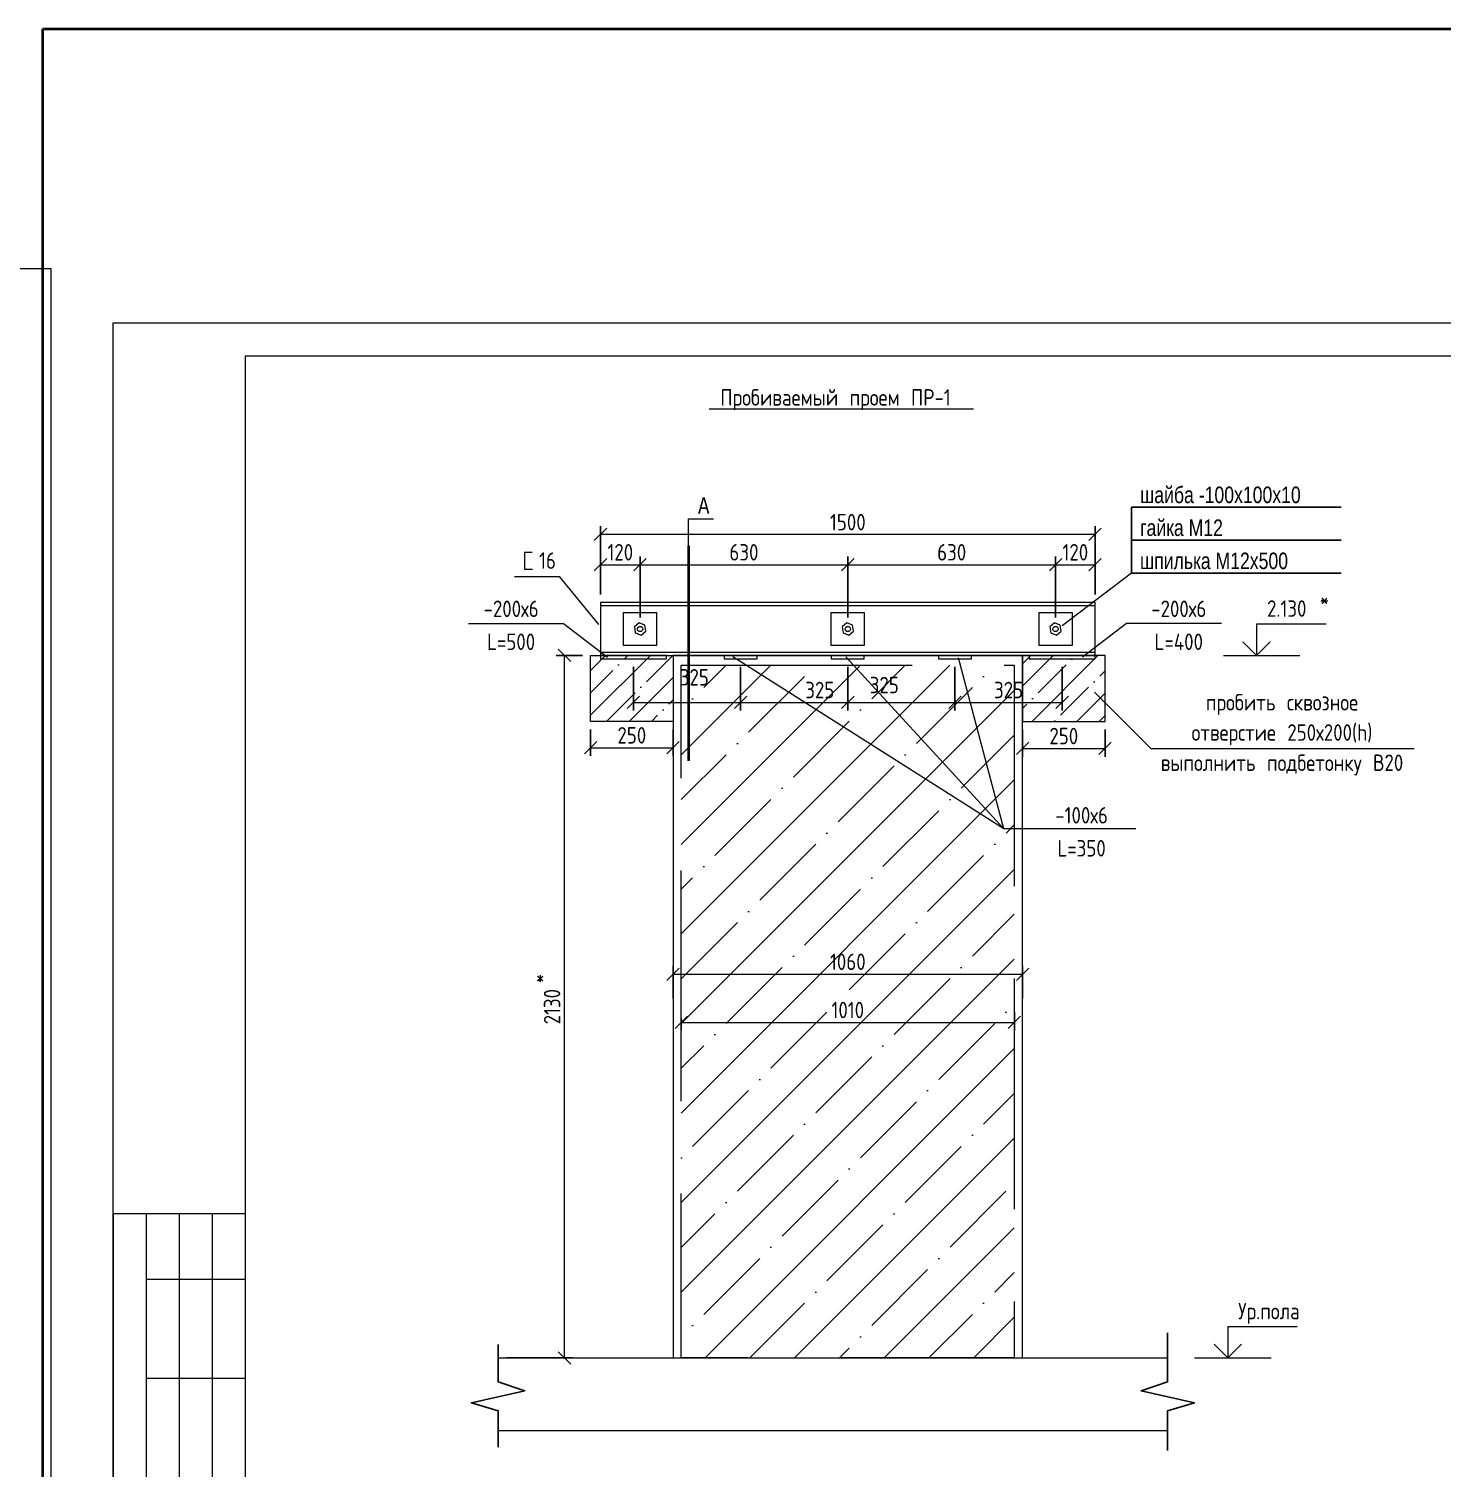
# Model space of a CAD drawing. Header units: metres. Extents: x 14591 to 15202, y 5442 to 5571.
# Drawn here: x 14807.07 to 14828.5, y 5490.15 to 5511.97 of the extents above; entities that cross this region are included whole.
import ezdxf
from ezdxf.enums import TextEntityAlignment as Align

# ---------------------------------------------------------------- set-up
doc = ezdxf.new("R2010")
doc.units = ezdxf.units.M
doc.header["$MEASUREMENT"] = 0
doc.linetypes.add('DGN Style 3', pattern=[4.89804, 3.4986, -1.39944])
doc.layers.get('Defpoints').update_dxf_attribs({"lineweight": 0})
for name, color, linetype, lineweight in [('Level 50', 7, 'Continuous', 0), ('Level 63', 7, 'Continuous', 0), ('ЧЕРТЕЖ', 7, 'Continuous', 0)]:
    doc.layers.add(name, color=color, linetype=linetype, lineweight=lineweight)
doc.styles.add('MONOTXT', font='monotxt.shx', dxfattribs={"width": 0.8, "height": 0.5})
doc.styles.add('Style-txt', font='txt.shx')
doc.dimstyles.new('20', dxfattribs={"dimtxt": 0.25, "dimasz": 0.1875, "dimexe": 0.125, "dimexo": 0.125, "dimgap": 0.0625, "dimtad": 1, "dimdec": 0, "dimlfac": 200, "dimzin": 11, "dimdsep": 46, "dimtxsty": 'Style-txt', "dimblk": 'OBLIQUE', "dimcen": 0.09, "dimclrd": 7, "dimadec": 4, "dimazin": 3, "dimtfac": 1, "dimtdec": 0, "dimtmove": 0, "dimatfit": 1, "dimldrblk": 'TerminatorOpen', "dimfxl": 1, "dimfrac": 2, "dimtzin": 11, "dimlwd": 0, "dimarcsym": 0})

# ---------------------------------------------------------------- blocks, each defined once
blk = doc.blocks.new('*U150')
at = {"layer": 'Level 50', "color": 7, "linetype": 'Continuous', "lineweight": 0}
for p, q in [((-20.487, 14.5), (20.513, 14.5)), ((-20.487, -14.5), (-20.487, 14.5))]:
    blk.add_line(p, q, dxfattribs=at)
at = {"layer": 'Level 50', "color": 7, "linetype": 'Continuous', "lineweight": 13}
for q in [(20.013, 14), (-18.487, -14)]:
    blk.add_line((-18.487, 14), q, dxfattribs=at)
at = {"layer": 'Level 63', "color": 7, "linetype": 'Continuous', "lineweight": 13}
for p, q in [((-20.487, 1), (-18.487, 1)), ((-20.487, 1), (-20.487, -5.5)), ((-19.987, 1), (-19.987, -5.5)), ((-19.487, 1), (-19.487, -5.5)), ((-18.987, 1), (-18.987, -5.5)), ((-19.987, 0), (-18.487, 0)), ((-19.987, -1.5), (-18.487, -1.5))]:
    blk.add_line(p, q, dxfattribs=at)
blk = doc.blocks.new('формат_А3')
at = {"layer": 'Level 50', "color": 7, "linetype": 'Continuous', "lineweight": 13}
blk.add_blockref('*U150', (20.487, -14.5), dxfattribs=at)
blk = doc.blocks.new('_Oblique')
at = {"color": 0, "linetype": 'ByBlock', "lineweight": -2}
blk.add_line((0.5, 0.5), (-0.5, -0.5), dxfattribs=at)
blk = doc.blocks.new('*D246')
at = {"layer": 'Defpoints', "color": 0, "linetype": 'Continuous', "lineweight": 40, "transparency": 16777216}
for p in [(14816.338, 5503.85), (14815.738, 5503.275), (14816.338, 5502.925)]:
    blk.add_point(p, dxfattribs=at)
at = {"layer": 'ЧЕРТЕЖ', "color": 0, "linetype": 'Continuous', "lineweight": -2, "transparency": 16777216}
for p, q in [((14815.738, 5503.4), (14815.738, 5503.975)), ((14816.338, 5503.05), (14816.338, 5503.975))]:
    blk.add_line(p, q, dxfattribs=at)
at = {"layer": 'ЧЕРТЕЖ', "color": 7, "linetype": 'Continuous', "lineweight": 0, "transparency": 16777216}
blk.add_line((14815.738, 5503.85), (14816.338, 5503.85), dxfattribs=at)
at = {"layer": 'ЧЕРТЕЖ', "color": 7, "linetype": 'Continuous', "lineweight": 0, "transparency": 16777216, "xscale": 0.1875, "yscale": 0.1875, "zscale": 0.1875, "rotation": 180}
blk.add_blockref('_Oblique', (14815.738, 5503.85), dxfattribs=at)
at = {"layer": 'ЧЕРТЕЖ', "color": 7, "linetype": 'Continuous', "lineweight": 0, "transparency": 16777216, "xscale": 0.1875, "yscale": 0.1875, "zscale": 0.1875}
blk.add_blockref('_Oblique', (14816.338, 5503.85), dxfattribs=at)
at = {"layer": 'ЧЕРТЕЖ', "color": 0, "linetype": 'Continuous', "lineweight": 0, "transparency": 16777216, "insert": (14816.038, 5504.038), "char_height": 0.25, "attachment_point": 5, "style": 'Style-txt'}
blk.add_mtext('\\H1x;\\W0.8;120', dxfattribs=at)
blk = doc.blocks.new('TerminatorOpen')
at = {"color": 0, "linetype": 'ByBlock', "lineweight": -2}
for q in [(-1, 0.5), (-1, 0), (-1, -0.5)]:
    blk.add_line((0, 0), q, dxfattribs=at)
blk = doc.blocks.new('*D247')
at = {"layer": 'Defpoints', "color": 0, "linetype": 'Continuous', "lineweight": 40, "transparency": 16777216}
for p in [(14819.488, 5503.85), (14816.338, 5502.925), (14819.488, 5502.925)]:
    blk.add_point(p, dxfattribs=at)
at = {"layer": 'ЧЕРТЕЖ', "color": 0, "linetype": 'Continuous', "lineweight": -2, "transparency": 16777216}
for p, q in [((14816.338, 5503.05), (14816.338, 5503.975)), ((14819.488, 5503.05), (14819.488, 5503.975))]:
    blk.add_line(p, q, dxfattribs=at)
at = {"layer": 'ЧЕРТЕЖ', "color": 7, "linetype": 'Continuous', "lineweight": 0, "transparency": 16777216}
blk.add_line((14816.338, 5503.85), (14819.488, 5503.85), dxfattribs=at)
at = {"layer": 'ЧЕРТЕЖ', "color": 7, "linetype": 'Continuous', "lineweight": 0, "transparency": 16777216, "xscale": 0.1875, "yscale": 0.1875, "zscale": 0.1875, "rotation": 180}
blk.add_blockref('_Oblique', (14816.338, 5503.85), dxfattribs=at)
at = {"layer": 'ЧЕРТЕЖ', "color": 7, "linetype": 'Continuous', "lineweight": 0, "transparency": 16777216, "xscale": 0.1875, "yscale": 0.1875, "zscale": 0.1875}
blk.add_blockref('_Oblique', (14819.488, 5503.85), dxfattribs=at)
at = {"layer": 'ЧЕРТЕЖ', "color": 0, "linetype": 'Continuous', "lineweight": 0, "transparency": 16777216, "insert": (14817.913, 5504.038), "char_height": 0.25, "attachment_point": 5, "style": 'Style-txt'}
blk.add_mtext('\\H1x;\\W0.8;630', dxfattribs=at)
blk = doc.blocks.new('*D248')
at = {"layer": 'Defpoints', "color": 0, "linetype": 'Continuous', "lineweight": 40, "transparency": 16777216}
for p in [(14822.638, 5503.85), (14819.488, 5502.925), (14822.638, 5502.925)]:
    blk.add_point(p, dxfattribs=at)
at = {"layer": 'ЧЕРТЕЖ', "color": 0, "linetype": 'Continuous', "lineweight": -2, "transparency": 16777216}
for p, q in [((14819.488, 5503.05), (14819.488, 5503.975)), ((14822.638, 5503.05), (14822.638, 5503.975))]:
    blk.add_line(p, q, dxfattribs=at)
at = {"layer": 'ЧЕРТЕЖ', "color": 7, "linetype": 'Continuous', "lineweight": 0, "transparency": 16777216}
blk.add_line((14819.488, 5503.85), (14822.638, 5503.85), dxfattribs=at)
at = {"layer": 'ЧЕРТЕЖ', "color": 7, "linetype": 'Continuous', "lineweight": 0, "transparency": 16777216, "xscale": 0.1875, "yscale": 0.1875, "zscale": 0.1875, "rotation": 180}
blk.add_blockref('_Oblique', (14819.488, 5503.85), dxfattribs=at)
at = {"layer": 'ЧЕРТЕЖ', "color": 7, "linetype": 'Continuous', "lineweight": 0, "transparency": 16777216, "xscale": 0.1875, "yscale": 0.1875, "zscale": 0.1875}
blk.add_blockref('_Oblique', (14822.638, 5503.85), dxfattribs=at)
at = {"layer": 'ЧЕРТЕЖ', "color": 0, "linetype": 'Continuous', "lineweight": 0, "transparency": 16777216, "insert": (14821.063, 5504.038), "char_height": 0.25, "attachment_point": 5, "style": 'Style-txt'}
blk.add_mtext('\\H1x;\\W0.8;630', dxfattribs=at)
blk = doc.blocks.new('*D249')
at = {"layer": 'Defpoints', "color": 0, "linetype": 'Continuous', "lineweight": 40, "transparency": 16777216}
for p in [(14823.238, 5503.85), (14823.238, 5503.275), (14822.638, 5502.925)]:
    blk.add_point(p, dxfattribs=at)
at = {"layer": 'ЧЕРТЕЖ', "color": 0, "linetype": 'Continuous', "lineweight": -2, "transparency": 16777216}
for p, q in [((14822.638, 5503.05), (14822.638, 5503.975)), ((14823.238, 5503.4), (14823.238, 5503.975))]:
    blk.add_line(p, q, dxfattribs=at)
at = {"layer": 'ЧЕРТЕЖ', "color": 7, "linetype": 'Continuous', "lineweight": 0, "transparency": 16777216}
blk.add_line((14822.638, 5503.85), (14823.238, 5503.85), dxfattribs=at)
at = {"layer": 'ЧЕРТЕЖ', "color": 7, "linetype": 'Continuous', "lineweight": 0, "transparency": 16777216, "xscale": 0.1875, "yscale": 0.1875, "zscale": 0.1875, "rotation": 180}
blk.add_blockref('_Oblique', (14822.638, 5503.85), dxfattribs=at)
at = {"layer": 'ЧЕРТЕЖ', "color": 7, "linetype": 'Continuous', "lineweight": 0, "transparency": 16777216, "xscale": 0.1875, "yscale": 0.1875, "zscale": 0.1875}
blk.add_blockref('_Oblique', (14823.238, 5503.85), dxfattribs=at)
at = {"layer": 'ЧЕРТЕЖ', "color": 0, "linetype": 'Continuous', "lineweight": 0, "transparency": 16777216, "insert": (14822.938, 5504.038), "char_height": 0.25, "attachment_point": 5, "style": 'Style-txt'}
blk.add_mtext('\\H1x;\\W0.8;120', dxfattribs=at)
blk = doc.blocks.new('*D250')
at = {"layer": 'Defpoints', "color": 0, "linetype": 'Continuous', "lineweight": 40, "transparency": 16777216}
for p in [(14815.738, 5504.308), (14815.738, 5503.275), (14823.238, 5503.275)]:
    blk.add_point(p, dxfattribs=at)
at = {"layer": 'ЧЕРТЕЖ', "color": 0, "linetype": 'Continuous', "lineweight": -2, "transparency": 16777216}
for p, q in [((14815.738, 5503.4), (14815.738, 5504.433)), ((14823.238, 5503.4), (14823.238, 5504.433))]:
    blk.add_line(p, q, dxfattribs=at)
at = {"layer": 'ЧЕРТЕЖ', "color": 7, "linetype": 'Continuous', "lineweight": 0, "transparency": 16777216}
blk.add_line((14823.238, 5504.308), (14815.738, 5504.308), dxfattribs=at)
at = {"layer": 'ЧЕРТЕЖ', "color": 7, "linetype": 'Continuous', "lineweight": 0, "transparency": 16777216, "xscale": 0.1875, "yscale": 0.1875, "zscale": 0.1875, "rotation": 180}
blk.add_blockref('_Oblique', (14815.738, 5504.308), dxfattribs=at)
at = {"layer": 'ЧЕРТЕЖ', "color": 7, "linetype": 'Continuous', "lineweight": 0, "transparency": 16777216, "xscale": 0.1875, "yscale": 0.1875, "zscale": 0.1875}
blk.add_blockref('_Oblique', (14823.238, 5504.308), dxfattribs=at)
at = {"layer": 'ЧЕРТЕЖ', "color": 0, "linetype": 'Continuous', "lineweight": 0, "transparency": 16777216, "insert": (14819.488, 5504.495), "char_height": 0.25, "attachment_point": 5, "style": 'Style-txt'}
blk.add_mtext('\\H1x;\\W0.8;1500', dxfattribs=at)
blk = doc.blocks.new('*D251')
at = {"layer": 'Defpoints', "color": 0, "linetype": 'Continuous', "lineweight": 40, "transparency": 16777216}
for p in [(14815.192, 5502.475), (14815.588, 5502.475), (14814.188, 5491.825)]:
    blk.add_point(p, dxfattribs=at)
at = {"layer": 'ЧЕРТЕЖ', "color": 0, "linetype": 'Continuous', "lineweight": -2, "transparency": 16777216}
for p, q in [((14815.463, 5502.475), (14815.067, 5502.475)), ((14814.313, 5491.825), (14815.317, 5491.825))]:
    blk.add_line(p, q, dxfattribs=at)
at = {"layer": 'ЧЕРТЕЖ', "color": 7, "linetype": 'Continuous', "lineweight": 0, "transparency": 16777216}
blk.add_line((14815.192, 5491.825), (14815.192, 5502.475), dxfattribs=at)
at = {"layer": 'ЧЕРТЕЖ', "color": 7, "linetype": 'Continuous', "lineweight": 0, "transparency": 16777216, "xscale": 0.1875, "yscale": 0.1875, "zscale": 0.1875}
for p, rotation in [((14815.192, 5502.475), 90), ((14815.192, 5491.825), 270)]:
    blk.add_blockref('_Oblique', p, dxfattribs=dict(at, rotation=rotation))
at = {"layer": 'ЧЕРТЕЖ', "color": 0, "linetype": 'Continuous', "lineweight": 0, "transparency": 16777216, "insert": (14815.004, 5497.15), "char_height": 0.25, "attachment_point": 5, "rotation": 90, "style": 'Style-txt'}
blk.add_mtext('\\H1x;\\W0.8;2130', dxfattribs=at)
blk = doc.blocks.new('*D255')
at = {"layer": 'Defpoints', "color": 0, "linetype": 'Continuous', "lineweight": 40, "transparency": 16777216}
for p in [(14816.238, 5502.425), (14817.863, 5502.425), (14817.863, 5501.763)]:
    blk.add_point(p, dxfattribs=at)
at = {"layer": 'ЧЕРТЕЖ', "color": 0, "linetype": 'Continuous', "lineweight": -2, "transparency": 16777216}
for p, q in [((14816.238, 5502.3), (14816.238, 5501.638)), ((14817.863, 5502.3), (14817.863, 5501.638))]:
    blk.add_line(p, q, dxfattribs=at)
at = {"layer": 'ЧЕРТЕЖ', "color": 7, "linetype": 'Continuous', "lineweight": 0, "transparency": 16777216}
blk.add_line((14816.238, 5501.763), (14817.863, 5501.763), dxfattribs=at)
at = {"layer": 'ЧЕРТЕЖ', "color": 7, "linetype": 'Continuous', "lineweight": 0, "transparency": 16777216, "xscale": 0.1875, "yscale": 0.1875, "zscale": 0.1875, "rotation": 180}
blk.add_blockref('_Oblique', (14816.238, 5501.763), dxfattribs=at)
at = {"layer": 'ЧЕРТЕЖ', "color": 7, "linetype": 'Continuous', "lineweight": 0, "transparency": 16777216, "xscale": 0.1875, "yscale": 0.1875, "zscale": 0.1875}
blk.add_blockref('_Oblique', (14817.863, 5501.763), dxfattribs=at)
at = {"layer": 'ЧЕРТЕЖ', "color": 0, "linetype": 'Continuous', "lineweight": 0, "transparency": 16777216, "insert": (14817.161, 5502.143), "char_height": 0.25, "attachment_point": 5, "style": 'Style-txt'}
blk.add_mtext('\\H1x;\\W0.8;325', dxfattribs=at)
blk = doc.blocks.new('*D252')
at = {"layer": 'Defpoints', "color": 0, "linetype": 'Continuous', "lineweight": 40, "transparency": 16777216}
for p in [(14817.863, 5502.425), (14819.488, 5502.425), (14819.488, 5501.763)]:
    blk.add_point(p, dxfattribs=at)
at = {"layer": 'ЧЕРТЕЖ', "color": 0, "linetype": 'Continuous', "lineweight": -2, "transparency": 16777216}
for p, q in [((14817.863, 5502.3), (14817.863, 5501.638)), ((14819.488, 5502.3), (14819.488, 5501.638))]:
    blk.add_line(p, q, dxfattribs=at)
at = {"layer": 'ЧЕРТЕЖ', "color": 7, "linetype": 'Continuous', "lineweight": 0, "transparency": 16777216}
blk.add_line((14817.863, 5501.763), (14819.488, 5501.763), dxfattribs=at)
at = {"layer": 'ЧЕРТЕЖ', "color": 7, "linetype": 'Continuous', "lineweight": 0, "transparency": 16777216, "xscale": 0.1875, "yscale": 0.1875, "zscale": 0.1875, "rotation": 180}
blk.add_blockref('_Oblique', (14817.863, 5501.763), dxfattribs=at)
at = {"layer": 'ЧЕРТЕЖ', "color": 7, "linetype": 'Continuous', "lineweight": 0, "transparency": 16777216, "xscale": 0.1875, "yscale": 0.1875, "zscale": 0.1875}
blk.add_blockref('_Oblique', (14819.488, 5501.763), dxfattribs=at)
at = {"layer": 'ЧЕРТЕЖ', "color": 0, "linetype": 'Continuous', "lineweight": 0, "transparency": 16777216, "insert": (14819.063, 5501.95), "char_height": 0.25, "attachment_point": 5, "style": 'Style-txt'}
blk.add_mtext('\\H1x;\\W0.8;325', dxfattribs=at)
blk = doc.blocks.new('*D253')
at = {"layer": 'Defpoints', "color": 0, "linetype": 'Continuous', "lineweight": 40, "transparency": 16777216}
for p in [(14819.488, 5502.425), (14821.113, 5502.425), (14821.113, 5501.763)]:
    blk.add_point(p, dxfattribs=at)
at = {"layer": 'ЧЕРТЕЖ', "color": 0, "linetype": 'Continuous', "lineweight": -2, "transparency": 16777216}
for p, q in [((14819.488, 5502.3), (14819.488, 5501.638)), ((14821.113, 5502.3), (14821.113, 5501.638))]:
    blk.add_line(p, q, dxfattribs=at)
at = {"layer": 'ЧЕРТЕЖ', "color": 7, "linetype": 'Continuous', "lineweight": 0, "transparency": 16777216}
blk.add_line((14819.488, 5501.763), (14821.113, 5501.763), dxfattribs=at)
at = {"layer": 'ЧЕРТЕЖ', "color": 7, "linetype": 'Continuous', "lineweight": 0, "transparency": 16777216, "xscale": 0.1875, "yscale": 0.1875, "zscale": 0.1875, "rotation": 180}
blk.add_blockref('_Oblique', (14819.488, 5501.763), dxfattribs=at)
at = {"layer": 'ЧЕРТЕЖ', "color": 7, "linetype": 'Continuous', "lineweight": 0, "transparency": 16777216, "xscale": 0.1875, "yscale": 0.1875, "zscale": 0.1875}
blk.add_blockref('_Oblique', (14821.113, 5501.763), dxfattribs=at)
at = {"layer": 'ЧЕРТЕЖ', "color": 0, "linetype": 'Continuous', "lineweight": 0, "transparency": 16777216, "insert": (14820.041, 5502.025), "char_height": 0.25, "attachment_point": 5, "style": 'Style-txt'}
blk.add_mtext('\\H1x;\\W0.8;325', dxfattribs=at)
blk = doc.blocks.new('*D254')
at = {"layer": 'Defpoints', "color": 0, "linetype": 'Continuous', "lineweight": 40, "transparency": 16777216}
for p in [(14821.113, 5502.425), (14822.738, 5502.425), (14822.738, 5501.763)]:
    blk.add_point(p, dxfattribs=at)
at = {"layer": 'ЧЕРТЕЖ', "color": 0, "linetype": 'Continuous', "lineweight": -2, "transparency": 16777216}
for p, q in [((14821.113, 5502.3), (14821.113, 5501.638)), ((14822.738, 5502.3), (14822.738, 5501.638))]:
    blk.add_line(p, q, dxfattribs=at)
at = {"layer": 'ЧЕРТЕЖ', "color": 7, "linetype": 'Continuous', "lineweight": 0, "transparency": 16777216}
blk.add_line((14821.113, 5501.763), (14822.738, 5501.763), dxfattribs=at)
at = {"layer": 'ЧЕРТЕЖ', "color": 7, "linetype": 'Continuous', "lineweight": 0, "transparency": 16777216, "xscale": 0.1875, "yscale": 0.1875, "zscale": 0.1875, "rotation": 180}
blk.add_blockref('_Oblique', (14821.113, 5501.763), dxfattribs=at)
at = {"layer": 'ЧЕРТЕЖ', "color": 7, "linetype": 'Continuous', "lineweight": 0, "transparency": 16777216, "xscale": 0.1875, "yscale": 0.1875, "zscale": 0.1875}
blk.add_blockref('_Oblique', (14822.738, 5501.763), dxfattribs=at)
at = {"layer": 'ЧЕРТЕЖ', "color": 0, "linetype": 'Continuous', "lineweight": 0, "transparency": 16777216, "insert": (14821.925, 5501.95), "char_height": 0.25, "attachment_point": 5, "style": 'Style-txt'}
blk.add_mtext('\\H1x;\\W0.8;325', dxfattribs=at)
blk = doc.blocks.new('*D256')
at = {"layer": 'Defpoints', "color": 0, "linetype": 'Continuous', "lineweight": 40, "transparency": 16777216}
for p in [(14815.588, 5501.475), (14816.838, 5501.475), (14816.838, 5501.076)]:
    blk.add_point(p, dxfattribs=at)
at = {"layer": 'ЧЕРТЕЖ', "color": 0, "linetype": 'Continuous', "lineweight": -2, "transparency": 16777216}
for p, q in [((14815.588, 5501.35), (14815.588, 5500.951)), ((14816.838, 5501.35), (14816.838, 5500.951))]:
    blk.add_line(p, q, dxfattribs=at)
at = {"layer": 'ЧЕРТЕЖ', "color": 7, "linetype": 'Continuous', "lineweight": 0, "transparency": 16777216}
blk.add_line((14815.588, 5501.076), (14816.838, 5501.076), dxfattribs=at)
at = {"layer": 'ЧЕРТЕЖ', "color": 7, "linetype": 'Continuous', "lineweight": 0, "transparency": 16777216, "xscale": 0.1875, "yscale": 0.1875, "zscale": 0.1875, "rotation": 180}
blk.add_blockref('_Oblique', (14815.588, 5501.076), dxfattribs=at)
at = {"layer": 'ЧЕРТЕЖ', "color": 7, "linetype": 'Continuous', "lineweight": 0, "transparency": 16777216, "xscale": 0.1875, "yscale": 0.1875, "zscale": 0.1875}
blk.add_blockref('_Oblique', (14816.838, 5501.076), dxfattribs=at)
at = {"layer": 'ЧЕРТЕЖ', "color": 0, "linetype": 'Continuous', "lineweight": 0, "transparency": 16777216, "insert": (14816.213, 5501.263), "char_height": 0.25, "attachment_point": 5, "style": 'Style-txt'}
blk.add_mtext('\\H1x;\\W0.8;250', dxfattribs=at)
blk = doc.blocks.new('*D257')
at = {"layer": 'Defpoints', "color": 0, "linetype": 'Continuous', "lineweight": 40, "transparency": 16777216}
for p in [(14822.138, 5501.475), (14823.388, 5501.475), (14823.388, 5501.064)]:
    blk.add_point(p, dxfattribs=at)
at = {"layer": 'ЧЕРТЕЖ', "color": 0, "linetype": 'Continuous', "lineweight": -2, "transparency": 16777216}
for p, q in [((14822.138, 5501.35), (14822.138, 5500.939)), ((14823.388, 5501.35), (14823.388, 5500.939))]:
    blk.add_line(p, q, dxfattribs=at)
at = {"layer": 'ЧЕРТЕЖ', "color": 7, "linetype": 'Continuous', "lineweight": 0, "transparency": 16777216}
blk.add_line((14822.138, 5501.064), (14823.388, 5501.064), dxfattribs=at)
at = {"layer": 'ЧЕРТЕЖ', "color": 7, "linetype": 'Continuous', "lineweight": 0, "transparency": 16777216, "xscale": 0.1875, "yscale": 0.1875, "zscale": 0.1875, "rotation": 180}
blk.add_blockref('_Oblique', (14822.138, 5501.064), dxfattribs=at)
at = {"layer": 'ЧЕРТЕЖ', "color": 7, "linetype": 'Continuous', "lineweight": 0, "transparency": 16777216, "xscale": 0.1875, "yscale": 0.1875, "zscale": 0.1875}
blk.add_blockref('_Oblique', (14823.388, 5501.064), dxfattribs=at)
at = {"layer": 'ЧЕРТЕЖ', "color": 0, "linetype": 'Continuous', "lineweight": 0, "transparency": 16777216, "insert": (14822.763, 5501.252), "char_height": 0.25, "attachment_point": 5, "style": 'Style-txt'}
blk.add_mtext('\\H1x;\\W0.8;250', dxfattribs=at)
blk = doc.blocks.new('*D258')
at = {"layer": 'Defpoints', "color": 0, "linetype": 'Continuous', "lineweight": 40, "transparency": 16777216}
for p in [(14822.138, 5497.642), (14816.838, 5497.15), (14822.138, 5497.15)]:
    blk.add_point(p, dxfattribs=at)
at = {"layer": 'ЧЕРТЕЖ', "color": 0, "linetype": 'Continuous', "lineweight": -2, "transparency": 16777216}
for p, q in [((14816.838, 5497.275), (14816.838, 5497.767)), ((14822.138, 5497.275), (14822.138, 5497.767))]:
    blk.add_line(p, q, dxfattribs=at)
at = {"layer": 'ЧЕРТЕЖ', "color": 7, "linetype": 'Continuous', "lineweight": 0, "transparency": 16777216}
blk.add_line((14816.838, 5497.642), (14822.138, 5497.642), dxfattribs=at)
at = {"layer": 'ЧЕРТЕЖ', "color": 7, "linetype": 'Continuous', "lineweight": 0, "transparency": 16777216, "xscale": 0.1875, "yscale": 0.1875, "zscale": 0.1875, "rotation": 180}
blk.add_blockref('_Oblique', (14816.838, 5497.642), dxfattribs=at)
at = {"layer": 'ЧЕРТЕЖ', "color": 7, "linetype": 'Continuous', "lineweight": 0, "transparency": 16777216, "xscale": 0.1875, "yscale": 0.1875, "zscale": 0.1875}
blk.add_blockref('_Oblique', (14822.138, 5497.642), dxfattribs=at)
at = {"layer": 'ЧЕРТЕЖ', "color": 0, "linetype": 'Continuous', "lineweight": 0, "transparency": 16777216, "insert": (14819.488, 5497.83), "char_height": 0.25, "attachment_point": 5, "style": 'Style-txt'}
blk.add_mtext('\\H1x;\\W0.8;1060', dxfattribs=at)
blk = doc.blocks.new('*D259')
at = {"layer": 'Defpoints', "color": 0, "linetype": 'Continuous', "lineweight": 40, "transparency": 16777216}
for p in [(14822.013, 5497.197), (14816.963, 5497.094), (14822.013, 5496.911)]:
    blk.add_point(p, dxfattribs=at)
at = {"layer": 'ЧЕРТЕЖ', "color": 0, "linetype": 'Continuous', "lineweight": -2, "transparency": 16777216}
for p, q in [((14816.963, 5496.969), (14816.963, 5496.786)), ((14822.013, 5497.072), (14822.013, 5496.786))]:
    blk.add_line(p, q, dxfattribs=at)
at = {"layer": 'ЧЕРТЕЖ', "color": 7, "linetype": 'Continuous', "lineweight": 0, "transparency": 16777216}
blk.add_line((14816.963, 5496.911), (14822.013, 5496.911), dxfattribs=at)
at = {"layer": 'ЧЕРТЕЖ', "color": 7, "linetype": 'Continuous', "lineweight": 0, "transparency": 16777216, "xscale": 0.1875, "yscale": 0.1875, "zscale": 0.1875, "rotation": 180}
blk.add_blockref('_Oblique', (14816.963, 5496.911), dxfattribs=at)
at = {"layer": 'ЧЕРТЕЖ', "color": 7, "linetype": 'Continuous', "lineweight": 0, "transparency": 16777216, "xscale": 0.1875, "yscale": 0.1875, "zscale": 0.1875}
blk.add_blockref('_Oblique', (14822.013, 5496.911), dxfattribs=at)
at = {"layer": 'ЧЕРТЕЖ', "color": 0, "linetype": 'Continuous', "lineweight": 0, "transparency": 16777216, "insert": (14819.488, 5497.099), "char_height": 0.25, "attachment_point": 5, "style": 'Style-txt'}
blk.add_mtext('\\H1x;\\W0.8;1010', dxfattribs=at)

msp = doc.modelspace()

# ---------------------------------------------------------------- hatches: boundary and pattern name
at = {"layer": 'ЧЕРТЕЖ', "linetype": 'Continuous', "lineweight": 0}
h = msp.add_hatch(dxfattribs=at)
h.set_pattern_fill('ANSI35', style=0, pattern_type=2)
h.set_pattern_definition([(225, (14816.26376, 5501.90517), (1.52735, 0.84853), [0.6, -1.08]), (225, (14815.6698, 5501.3112), (1.52735, 0.84853), [0.6, -1.08]), (225, (14816.43346, 5501.73547), (1.52735, 0.84853), []), (225, (14815.75464, 5501.39605), (1.52735, 0.84853), [0, -1.68]), (225, (14815.16067, 5500.8021), (1.52735, 0.84853), [0, -1.68])])
h.paths.add_polyline_path([(14816.83768155, 5501.47479409), (14815.58768155, 5501.47479409), (14815.58768155, 5502.47479409), (14816.83768155, 5502.47479409)])
h = msp.add_hatch(dxfattribs=at)
h.set_pattern_fill('ANSI35', style=0, pattern_type=2)
h.set_pattern_definition([(45, (14822.3722, 5501.90517), (-0.84853, -1.52735), [0.6, -1.08]), (45, (14822.96617, 5502.49914), (-0.84853, -1.52735), [0.6, -1.08]), (45, (14822.5419, 5501.73547), (-0.84853, -1.52735), []), (45, (14822.8813, 5502.4143), (-0.84853, -1.52735), [0, -1.68]), (45, (14823.4753, 5503.00826), (-0.84853, -1.52735), [0, -1.68])])
h.paths.add_polyline_path([(14822.13768155, 5501.47479409), (14823.38768155, 5501.47479409), (14823.38768155, 5502.47479409), (14822.13768155, 5502.47479409)])
at = {"layer": 'ЧЕРТЕЖ', "linetype": 'DGN Style 3', "lineweight": 0}
h = msp.add_hatch(dxfattribs=at)
h.set_pattern_fill('ANSI35', style=0, pattern_type=2)
h.set_pattern_definition([(45, (14816.6233, 5502.6642), (-1.69706, -3.0547), [1.2, -2.16]), (45, (14817.8112, 5503.8521), (-1.697056, -3.0547), [1.2, -2.16]), (45, (14816.9627, 5502.3248), (-1.69706, -3.0547), []), (45, (14817.6415, 5503.6824), (-1.697056, -3.0547), [0, -3.36]), (45, (14818.8294, 5504.8704), (-1.697056, -3.0547), [0, -3.36])])
h.paths.add_polyline_path([(14816.96268155, 5502.32479409), (14822.01268155, 5502.32479409), (14822.01268155, 5491.82479409), (14816.96268155, 5491.82479409)])

# ---------------------------------------------------------------- linework, layer by layer
for p, q in [((14826.96769581, 5504.72390551), (14823.7896332, 5504.72390551)), ((14823.7896332, 5503.72390551), (14823.7896332, 5504.72390551)), ((14826.96769581, 5504.22390551), (14823.7896332, 5504.22390551)), ((14826.96769581, 5503.72390551), (14823.7896332, 5503.72390551))]:
    msp.add_line(p, q)
at = {"color": 7, "linetype": 'Continuous', "lineweight": 40}
msp.add_line((14817.07143195, 5504.13482821), (14817.07143195, 5500.87646165), dxfattribs=at)
at = {"color": 7, "linetype": 'Continuous', "lineweight": 0}
for p, q in [((14825.68607445, 5502.47479409), (14825.47852185, 5502.68234669)), ((14825.68607445, 5502.47479409), (14825.89362705, 5502.68234669)), ((14825.18292964, 5502.47479409), (14826.3431699, 5502.47479409)), ((14825.24851528, 5491.82479409), (14825.04096267, 5492.03234669)), ((14825.24851528, 5491.82479409), (14825.45606788, 5492.03234669)), ((14824.74537046, 5491.82479409), (14825.90561073, 5491.82479409))]:
    msp.add_line(p, q, dxfattribs=at)
at = {"color": 7, "linetype": 'Continuous', "lineweight": 0, "flags": 128}
for points in [[(14817.07143195, 5503.97456514), (14817.07143195, 5504.5466549), (14817.45201558, 5504.5466549)], [(14814.43638197, 5503.67328451), (14815.1087964, 5503.67328451), (14815.70689047, 5502.94315955)], [(14826.74126103, 5502.94657204), (14825.68607445, 5502.94657204), (14825.68607445, 5502.47479409)], [(14826.30370185, 5492.29657204), (14825.24851528, 5492.29657204), (14825.24851528, 5491.82479409)]]:
    msp.add_lwpolyline(points, dxfattribs=at)
at = {"color": 7, "linetype": 'Continuous', "lineweight": 13, "flags": 128}
msp.add_lwpolyline([(14814.70207375, 5504.03255973), (14814.58797857, 5504.03255973), (14814.58797857, 5503.78107452), (14814.7066742, 5503.78107452)], dxfattribs=at)
for points in [[(14816.08768155, 5503.12479409), (14816.58768155, 5503.12479409), (14816.58768155, 5502.62479409), (14816.08768155, 5502.62479409), (14816.08768155, 5503.12479409)], [(14819.23768155, 5503.12479409), (14819.73768155, 5503.12479409), (14819.73768155, 5502.62479409), (14819.23768155, 5502.62479409), (14819.23768155, 5503.12479409)], [(14822.38768155, 5503.12479409), (14822.88768155, 5503.12479409), (14822.88768155, 5502.62479409), (14822.38768155, 5502.62479409), (14822.38768155, 5503.12479409)], [(14816.35243351, 5502.783492), (14816.42412746, 5502.84191861), (14816.4093755, 5502.9332207), (14816.32292959, 5502.96609618), (14816.25123564, 5502.90766956), (14816.2659876, 5502.81636747), (14816.35243351, 5502.783492)], [(14819.50243351, 5502.783492), (14819.57412746, 5502.84191861), (14819.5593755, 5502.9332207), (14819.47292959, 5502.96609618), (14819.40123564, 5502.90766956), (14819.4159876, 5502.81636747), (14819.50243351, 5502.783492)], [(14822.65243351, 5502.783492), (14822.72412746, 5502.84191861), (14822.7093755, 5502.9332207), (14822.62292959, 5502.96609618), (14822.55123564, 5502.90766956), (14822.5659876, 5502.81636747), (14822.65243351, 5502.783492)]]:
    msp.add_lwpolyline(points, close=True, dxfattribs=at)
at = {"linetype": 'Continuous', "ltscale": 2.5, "flags": 128}
for points in [[(14824.33724747, 5492.20602833), (14824.33724747, 5491.46207476), (14823.93483403, 5491.32764029), (14824.74336179, 5491.14513964), (14824.33724747, 5491.02284222), (14824.33729598, 5490.4190748)], [(14814.18811563, 5492.02775948), (14814.18811563, 5491.46207476), (14814.59052907, 5491.32764029), (14813.78200131, 5491.14513964), (14814.18811563, 5491.02284222), (14814.18807143, 5490.47267207)]]:
    msp.add_lwpolyline(points, dxfattribs=at)
at = {"color": 7, "linetype": 'Continuous', "lineweight": 13}
for centre in [(14816.33768155, 5502.87479409), (14819.48768155, 5502.87479409), (14822.63768155, 5502.87479409)]:
    msp.add_circle(centre, 0.04, dxfattribs=at)
at = {"color": 1, "linetype": 'Continuous', "lineweight": 40}
msp.add_3dface([(14807.28302972, 5511.97408641), (14850.71150262, 5511.97408641), (14850.71150262, 5475.38287375), (14807.28302972, 5475.38287375)], dxfattribs=at)
at = {"layer": 'Level 63', "color": 5, "linetype": 'Continuous', "lineweight": 13, "flags": 128}
msp.add_lwpolyline([(14765.24601583, 5508.33962984), (14807.40130168, 5508.33962984), (14807.40130168, 5478.02451632), (14765.24601583, 5478.02451632), (14765.24601583, 5508.33962984)], close=True, dxfattribs=at)
at = {"layer": 'ЧЕРТЕЖ', "color": 7, "linetype": 'Continuous', "lineweight": 0}
for p, q in [((14823.7896332, 5503.72390551), (14822.73768155, 5502.92479409)), ((14821.85535964, 5499.84737959), (14817.74496262, 5502.45115648)), ((14821.85535964, 5499.84737959), (14819.45954391, 5502.45299931))]:
    msp.add_line(p, q, dxfattribs=at)
at = {"layer": 'ЧЕРТЕЖ', "color": 7, "linetype": 'Continuous', "lineweight": 13}
for p, q in [((14814.18811563, 5491.82479409), (14824.33724747, 5491.82479409)), ((14814.18809168, 5490.72479409), (14824.33727142, 5490.72479409))]:
    msp.add_line(p, q, dxfattribs=at)
at = {"layer": 'ЧЕРТЕЖ', "color": 7, "linetype": 'Continuous', "lineweight": 13, "flags": 128}
for points in [[(14815.73768155, 5502.47479409), (14823.23768155, 5502.47479409), (14823.23768155, 5503.27479409), (14815.73768155, 5503.27479409), (14815.73768155, 5502.47479409)], [(14815.73768155, 5502.52479409), (14823.23768155, 5502.52479409), (14823.23768155, 5503.22479409), (14815.73768155, 5503.22479409), (14815.73768155, 5502.52479409)], [(14816.73768155, 5502.47479409), (14815.73768155, 5502.47479409), (14815.73768155, 5502.42479409), (14816.73768155, 5502.42479409), (14816.73768155, 5502.47479409)], [(14818.11268155, 5502.42479409), (14818.11268155, 5502.47479409), (14817.61268155, 5502.47479409), (14817.61268155, 5502.42479409), (14818.11268155, 5502.42479409)], [(14819.73768155, 5502.42479409), (14819.73768155, 5502.47479409), (14819.23768155, 5502.47479409), (14819.23768155, 5502.42479409), (14819.73768155, 5502.42479409)], [(14821.36268155, 5502.42479409), (14821.36268155, 5502.47479409), (14820.86268155, 5502.47479409), (14820.86268155, 5502.42479409), (14821.36268155, 5502.42479409)], [(14823.23768155, 5502.47479409), (14822.23768155, 5502.47479409), (14822.23768155, 5502.42479409), (14823.23768155, 5502.42479409), (14823.23768155, 5502.47479409)]]:
    msp.add_lwpolyline(points, close=True, dxfattribs=at)
at = {"layer": 'ЧЕРТЕЖ', "color": 7, "linetype": 'Continuous', "lineweight": 0, "flags": 128}
for points in [[(14813.73487005, 5502.96085002), (14815.17578376, 5502.96085002), (14815.84436103, 5502.44763943)], [(14825.15416042, 5502.96085002), (14823.7132467, 5502.96085002), (14823.04466943, 5502.44763943)], [(14823.85402048, 5499.84737959), (14821.85535964, 5499.84737959), (14821.16451295, 5502.43874654)], [(14828.07583111, 5501.05656251), (14824.08842455, 5501.05656251), (14823.23031943, 5501.91658793)]]:
    msp.add_lwpolyline(points, dxfattribs=at)
for points in [[(14816.83768155, 5501.47479409), (14815.58768155, 5501.47479409), (14815.58768155, 5502.47479409), (14816.83768155, 5502.47479409), (14816.83768155, 5501.47479409)], [(14816.83768155, 5491.82479409), (14822.13768155, 5491.82479409), (14822.13768155, 5502.47479409), (14816.83768155, 5502.47479409), (14816.83768155, 5491.82479409)], [(14822.13768155, 5501.47479409), (14823.38768155, 5501.47479409), (14823.38768155, 5502.47479409), (14822.13768155, 5502.47479409), (14822.13768155, 5501.47479409)]]:
    msp.add_lwpolyline(points, close=True, dxfattribs=at)
at = {"layer": 'ЧЕРТЕЖ', "color": 7, "linetype": 'DGN Style 3', "lineweight": 0, "flags": 128}
msp.add_lwpolyline([(14816.96268155, 5502.32479409), (14822.01268155, 5502.32479409), (14822.01268155, 5491.82479409), (14816.96268155, 5491.82479409), (14816.96268155, 5502.32479409)], close=True, dxfattribs=at)

# ---------------------------------------------------------------- block references
at = {"layer": 'Level 50', "color": 7, "linetype": 'Continuous', "lineweight": 13}
msp.add_blockref('формат_А3', (14808.35118139, 5507.51676466), dxfattribs=at)

# ---------------------------------------------------------------- texts
at = {"color": 7, "linetype": 'Continuous', "lineweight": 13, "style": 'MONOTXT', "width": 0.8}
msp.add_text('А', height=0.25, dxfattribs=at).set_placement((14817.21640235, 5504.62164391))
at = {"color": 7, "linetype": 'Continuous', "lineweight": 13, "style": 'Style-txt', "width": 0.8}
msp.add_text('16', height=0.25, dxfattribs=at).set_placement((14814.93398575, 5503.9118381), align=Align.MIDDLE_CENTER)
for s, p in [('2.130', (14825.8446278, 5503.18480313)), ('*', (14826.64325488, 5503.32776137)), ('Ур.пола', (14825.40706863, 5492.53480313))]:
    msp.add_text(s, height=0.25, dxfattribs=at).set_placement(p, align=Align.MIDDLE_LEFT)
at = {"color": 7, "linetype": 'Continuous', "lineweight": 13, "char_height": 0.25, "attachment_point": 4, "line_spacing_factor": 0.6, "style": 'MONOTXT'}
for s, insert in [('\\Ftxt;\\H1x;\\W0.8;шайба -100х100х10', (14823.91999819, 5504.90691576)), ('\\Ftxt;\\H1x;\\W0.8;гайка М12 ', (14823.91988125, 5504.4083522)), ('\\Ftxt;\\H1x;\\W0.8;шпилька М12х500', (14823.91856095, 5503.90643657))]:
    msp.add_mtext(s, dxfattribs=dict(at, insert=insert))
at = {"layer": 'ЧЕРТЕЖ', "color": 7, "linetype": 'Continuous', "lineweight": 13, "style": 'Style-txt', "width": 0.8}
msp.add_text('%%u Пробиваемый проем ПР-1  %%U', height=0.25, dxfattribs=at).set_placement((14819.38843492, 5506.38592262), align=Align.MIDDLE_CENTER)
msp.add_text('*', height=0.25, rotation=90, dxfattribs=at).set_placement((14814.79763597, 5497.57533718), align=Align.MIDDLE_CENTER)
at = {"layer": 'ЧЕРТЕЖ', "color": 7, "linetype": 'Continuous', "lineweight": 13, "char_height": 0.25, "attachment_point": 5, "style": 'Style-txt'}
for s, insert, line_spacing_factor in [('\\H1x;\\W0.8;-200х6\\PL=500', (14814.38276355, 5502.93109472), 1.2), ('\\H1x;\\W0.8;-200х6\\PL=400', (14824.50626692, 5502.93109472), 1.2), ('\\H1x;\\W0.8;пробить сквозное\\Pотверстие 250х200(h)\\Pвыполнить подбетонку В20', (14826.07091764, 5501.2719308), 1.1), ('\\H1x;\\W0.8;-100х6\\PL=350', (14823.03261781, 5499.80123222), 1.2)]:
    msp.add_mtext(s, dxfattribs=dict(at, insert=insert, line_spacing_factor=line_spacing_factor))

# ---------------------------------------------------------------- dimensions: what is measured, and where the dimension line sits
at = {"layer": 'ЧЕРТЕЖ', "color": 7, "linetype": 'Continuous', "lineweight": 0}
for base, p1, p2, angle, override, picture, middle in [((14815.73768155, 5504.30769361), (14823.23768155, 5503.27479409), (14815.73768155, 5503.27479409), 180, {"dimtofl": 0, "dimtmove": 1, "dimatfit": 3}, '*D250', (14819.48768155, 5504.49519361)), ((14815.19176882, 5502.47479409), (14814.18811563, 5491.82479409), (14815.58768155, 5502.47479409), 90, {"dimtofl": 0, "dimtmove": 1, "dimatfit": 3, "dimfrac": 0}, '*D251', (14815.00426882, 5497.14979409))]:
    dim = msp.add_linear_dim(base=base, p1=p1, p2=p2, angle=angle, text='\\H1x;\\W0.8;<>', dimstyle='20', override=override, dxfattribs=at)
    dim.commit()
    dim.dimension.update_dxf_attribs({"geometry": picture, "text_midpoint": middle})
for base, p1, p2, override, picture, middle in [((14816.33768155, 5503.85015347), (14815.73768155, 5503.27479409), (14816.33768155, 5502.92479409), {"dimtofl": 0, "dimtmove": 1, "dimatfit": 3}, '*D246', (14816.03768155, 5504.03765347)), ((14819.48768155, 5503.85015347), (14816.33768155, 5502.92479409), (14819.48768155, 5502.92479409), {"dimtofl": 0, "dimtmove": 1, "dimatfit": 3}, '*D247', (14817.91268155, 5504.03765347)), ((14822.63768155, 5503.85015347), (14819.48768155, 5502.92479409), (14822.63768155, 5502.92479409), {"dimtofl": 0, "dimtmove": 1, "dimatfit": 3}, '*D248', (14821.06268155, 5504.03765347)), ((14823.23768155, 5503.85015347), (14822.63768155, 5502.92479409), (14823.23768155, 5503.27479409), {"dimtofl": 0, "dimtmove": 1, "dimatfit": 3}, '*D249', (14822.93768155, 5504.03765347)), ((14822.73768155, 5501.76277106), (14821.11268155, 5502.42479409), (14822.73768155, 5502.42479409), {"dimtofl": 0, "dimtmove": 1, "dimatfit": 3, "dimfrac": 0}, '*D254', (14821.92518155, 5501.95027106)), ((14816.83768155, 5501.07595898), (14815.58768155, 5501.47479409), (14816.83768155, 5501.47479409), {"dimtofl": 0, "dimtmove": 1, "dimatfit": 3, "dimfrac": 0}, '*D256', (14816.21268155, 5501.26345898)), ((14823.38768155, 5501.06408949), (14822.13768155, 5501.47479409), (14823.38768155, 5501.47479409), {"dimtofl": 0, "dimtmove": 1, "dimatfit": 3, "dimfrac": 0}, '*D257', (14822.76268155, 5501.25158949)), ((14822.13768155, 5497.64229244), (14816.83768155, 5497.14979409), (14822.13768155, 5497.14979409), {"dimtofl": 0, "dimtmove": 1, "dimatfit": 3, "dimfrac": 0}, '*D258', (14819.48768155, 5497.82979244)), ((14822.01268155, 5496.91112917), (14816.96268155, 5497.09426336), (14822.01268155, 5497.19681851), {"dimtofl": 0, "dimtmove": 1, "dimatfit": 3, "dimfrac": 0}, '*D259', (14819.48768155, 5497.09862917))]:
    dim = msp.add_linear_dim(base=base, p1=p1, p2=p2, text='\\H1x;\\W0.8;<>', dimstyle='20', override=override, dxfattribs=at)
    dim.commit()
    dim.dimension.update_dxf_attribs({"geometry": picture, "text_midpoint": middle})
for base, p1, p2, picture, middle in [((14817.86268155, 5501.76277106), (14816.23768155, 5502.42479409), (14817.86268155, 5502.42479409), '*D255', (14817.16051923, 5501.9553133)), ((14819.48768155, 5501.76277106), (14817.86268155, 5502.42479409), (14819.48768155, 5502.42479409), '*D252', (14819.06284611, 5501.76277106)), ((14821.11268155, 5501.76277106), (14819.48768155, 5502.42479409), (14821.11268155, 5502.42479409), '*D253', (14820.041139, 5501.83744343))]:
    dim = msp.add_linear_dim(base=base, p1=p1, p2=p2, text='\\H1x;\\W0.8;<>', dimstyle='20', override={"dimtofl": 0, "dimtmove": 1, "dimatfit": 3, "dimfrac": 0}, dxfattribs=at)
    dim.commit()
    dim.dimension.update_dxf_attribs({"geometry": picture, "text_midpoint": middle, "dimtype": 160})

doc.saveas('drawing.dxf')
